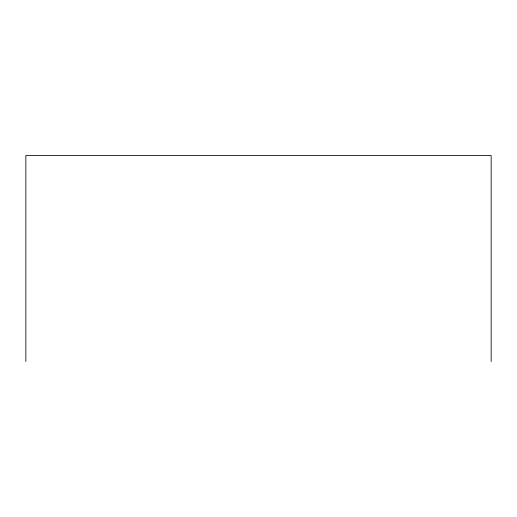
<?xml version="1.0" encoding="UTF-8"?>
<svg xmlns="http://www.w3.org/2000/svg" width="517" height="517" viewBox="0 0 517 517"><rect width="100%" height="100%" fill="white"/><g stroke="black" fill="none" stroke-linecap="round" stroke-linejoin="round"><path stroke-width="0.78" d="M491.15 361.499L491.15 155.501L25.85 155.501L25.85 361.499"/></g></svg>
